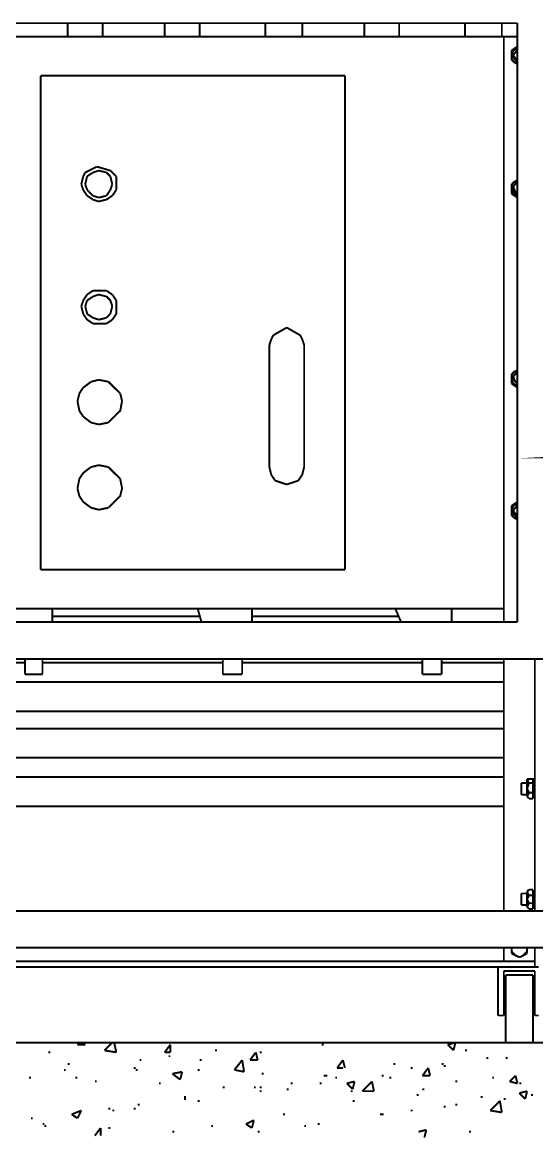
# Model space of a CAD drawing. Header units: metres. Extents: x -593 to 248, y 430 to 1024.
# Drawn here: x -222.55 to -211.29, y 566.38 to 590.67 of the extents above; entities that cross this region are included whole.
import ezdxf

# ---------------------------------------------------------------- set-up
doc = ezdxf.new("R2010")
doc.units = ezdxf.units.M
doc.header["$MEASUREMENT"] = 0
for name, color, linetype in [('C00-00-00-BLACK', 7, 'Continuous'), ('C00-FF-00', 3, 'Continuous'), ('CFF-00-00', 1, 'Continuous')]:
    doc.layers.add(name, color=color, linetype=linetype)

msp = doc.modelspace()

# ---------------------------------------------------------------- linework, layer by layer
at = {"layer": 'C00-00-00-BLACK', "const_width": 0.0423}
for points in [[(-224.18, 590.646), (-211.711, 590.646)], [(-221.551, 590.646), (-221.551, 590.349)], [(-220.789, 590.646), (-220.789, 590.349)], [(-219.432, 590.646), (-219.432, 590.349)], [(-218.667, 590.646), (-218.667, 590.349)], [(-217.225, 590.646), (-217.225, 590.349)], [(-216.421, 590.646), (-216.421, 590.349)], [(-215.063, 590.646), (-215.063, 590.349)], [(-214.299, 590.646), (-214.299, 590.349)], [(-212.857, 590.646), (-212.857, 590.349)], [(-212.052, 590.646), (-212.052, 590.349)], [(-211.711, 590.646), (-211.711, 577.546)], [(-224.18, 590.349), (-211.711, 590.349)], [(-212.009, 590.349), (-212.009, 577.546)], [(-211.711, 590.134), (-211.839, 590.05)], [(-211.796, 590.05), (-211.839, 589.965)], [(-211.839, 590.05), (-211.839, 589.838)], [(-211.711, 590.092), (-211.796, 590.05)], [(-211.711, 590.05), (-211.796, 589.965)], [(-211.839, 589.965), (-211.839, 589.881)], [(-211.839, 589.881), (-211.796, 589.795)], [(-211.839, 589.838), (-211.711, 589.754)], [(-211.796, 589.965), (-211.796, 589.881)], [(-211.796, 589.923), (-211.753, 589.881)], [(-211.796, 589.881), (-211.711, 589.795)], [(-211.796, 589.795), (-211.711, 589.754)], [(-211.753, 589.881), (-211.711, 589.838)], [(-222.146, 589.499), (-222.146, 578.691)], [(-222.146, 589.499), (-215.486, 589.499)], [(-215.486, 589.499), (-215.486, 578.691)], [(-221.169, 587.38), (-221.212, 587.296)], [(-220.916, 587.508), (-221.169, 587.38)], [(-221, 587.38), (-221.128, 587.296)], [(-220.873, 587.422), (-221, 587.38)], [(-220.619, 587.422), (-220.916, 587.508)], [(-220.704, 587.38), (-220.873, 587.422)], [(-220.619, 587.296), (-220.704, 587.38)], [(-220.577, 587.38), (-220.619, 587.422)], [(-220.49, 587.296), (-220.577, 587.38)], [(-221.212, 587.296), (-221.255, 587.126)], [(-221.255, 587.126), (-221.212, 586.999)], [(-221.128, 587.296), (-221.169, 587.126)], [(-221.169, 587.126), (-221.128, 586.999)], [(-220.577, 587.126), (-220.619, 587.296)], [(-220.619, 586.999), (-220.577, 587.126)], [(-220.49, 587.126), (-220.49, 587.296)], [(-220.49, 586.999), (-220.49, 587.126)], [(-211.711, 587.212), (-211.839, 587.126)], [(-211.796, 587.169), (-211.839, 587.083)], [(-211.839, 587.126), (-211.839, 586.915)], [(-211.839, 587.083), (-211.839, 586.999)], [(-211.711, 587.212), (-211.796, 587.169)], [(-211.711, 587.169), (-211.796, 587.083)], [(-211.796, 587.083), (-211.796, 586.957)], [(-221.212, 586.999), (-221.128, 586.873)], [(-221.128, 586.999), (-221, 586.873)], [(-221.128, 586.873), (-221, 586.787)], [(-221, 586.873), (-220.873, 586.83)], [(-220.873, 586.83), (-220.704, 586.873)], [(-220.704, 586.873), (-220.619, 586.999)], [(-220.704, 586.787), (-220.577, 586.873)], [(-220.577, 586.873), (-220.49, 586.999)], [(-211.839, 586.999), (-211.796, 586.915)], [(-211.839, 586.915), (-211.711, 586.83)], [(-211.796, 587.042), (-211.753, 586.957)], [(-211.796, 586.957), (-211.711, 586.915)], [(-211.796, 586.915), (-211.711, 586.873)], [(-211.753, 586.957), (-211.711, 586.915)], [(-221, 586.787), (-220.873, 586.746)], [(-220.873, 586.746), (-220.704, 586.787)], [(-221.128, 584.71), (-221.212, 584.583)], [(-221, 584.796), (-221.128, 584.71)], [(-221, 584.668), (-221.128, 584.583)], [(-220.873, 584.796), (-221, 584.796)], [(-220.873, 584.71), (-221, 584.668)], [(-220.704, 584.796), (-220.873, 584.796)], [(-220.704, 584.668), (-220.873, 584.71)], [(-220.577, 584.71), (-220.704, 584.796)], [(-220.619, 584.583), (-220.704, 584.668)], [(-220.49, 584.583), (-220.577, 584.71)], [(-221.212, 584.583), (-221.255, 584.457)], [(-221.255, 584.457), (-221.212, 584.287)], [(-221.128, 584.583), (-221.169, 584.457)], [(-221.169, 584.457), (-221.128, 584.287)], [(-220.577, 584.457), (-220.619, 584.583)], [(-220.619, 584.287), (-220.577, 584.457)], [(-220.49, 584.457), (-220.49, 584.583)], [(-220.49, 584.287), (-220.49, 584.457)], [(-221.212, 584.287), (-221.128, 584.16)], [(-221.128, 584.287), (-221, 584.203)], [(-221.128, 584.16), (-221, 584.075)], [(-221, 584.203), (-220.873, 584.16)], [(-220.873, 584.16), (-220.704, 584.203)], [(-220.704, 584.203), (-220.619, 584.287)], [(-220.704, 584.075), (-220.577, 584.16)], [(-220.577, 584.16), (-220.49, 584.287)], [(-221, 584.075), (-220.873, 584.075)], [(-220.873, 584.075), (-220.704, 584.075)], [(-216.76, 583.988), (-217.056, 583.819)], [(-216.463, 583.819), (-216.76, 583.988)], [(-217.097, 583.735), (-217.14, 583.608)], [(-217.056, 583.819), (-217.097, 583.735)], [(-216.421, 583.735), (-216.463, 583.819)], [(-216.378, 583.608), (-216.421, 583.735)], [(-217.14, 583.608), (-217.14, 580.937)], [(-216.378, 580.937), (-216.378, 583.608)], [(-211.711, 583.057), (-211.839, 582.973)], [(-211.796, 583.014), (-211.839, 582.93)], [(-211.839, 582.973), (-211.839, 582.76)], [(-211.711, 583.057), (-211.796, 583.014)], [(-211.711, 583.014), (-211.796, 582.93)], [(-221.043, 582.803), (-221.212, 582.676)], [(-220.873, 582.846), (-221.043, 582.803)], [(-220.662, 582.803), (-220.873, 582.846)], [(-220.535, 582.676), (-220.662, 582.803)], [(-211.839, 582.93), (-211.839, 582.846)], [(-211.839, 582.846), (-211.796, 582.76)], [(-211.839, 582.76), (-211.711, 582.676)], [(-211.796, 582.93), (-211.796, 582.846)], [(-211.796, 582.887), (-211.753, 582.803)], [(-211.796, 582.846), (-211.711, 582.76)], [(-211.796, 582.76), (-211.711, 582.718)], [(-211.753, 582.803), (-211.711, 582.76)], [(-221.297, 582.55), (-221.339, 582.38)], [(-221.212, 582.676), (-221.297, 582.55)], [(-220.404, 582.55), (-220.535, 582.676)], [(-220.363, 582.38), (-220.404, 582.55)], [(-221.339, 582.38), (-221.297, 582.168)], [(-220.404, 582.168), (-220.363, 582.38)], [(-221.297, 582.168), (-221.212, 582.041)], [(-221.212, 582.041), (-221.043, 581.911)], [(-220.662, 581.911), (-220.535, 582.041)], [(-220.535, 582.041), (-220.404, 582.168)], [(-221.043, 581.911), (-220.873, 581.869)], [(-220.873, 581.869), (-220.662, 581.911)], [(-221.212, 580.81), (-221.297, 580.684)], [(-221.043, 580.937), (-221.212, 580.81)], [(-220.873, 580.98), (-221.043, 580.937)], [(-220.662, 580.937), (-220.873, 580.98)], [(-220.535, 580.81), (-220.662, 580.937)], [(-220.404, 580.684), (-220.535, 580.81)], [(-217.14, 580.937), (-217.097, 580.768)], [(-217.097, 580.768), (-217.013, 580.641)], [(-216.505, 580.641), (-216.421, 580.768)], [(-216.421, 580.768), (-216.378, 580.937)], [(-221.297, 580.684), (-221.339, 580.471)], [(-220.363, 580.471), (-220.404, 580.684)], [(-217.013, 580.641), (-216.886, 580.599)], [(-216.886, 580.599), (-216.76, 580.557)], [(-216.76, 580.557), (-216.633, 580.599)], [(-216.633, 580.599), (-216.505, 580.641)], [(-221.339, 580.471), (-221.297, 580.302)], [(-221.297, 580.302), (-221.212, 580.175)], [(-220.535, 580.175), (-220.404, 580.302)], [(-220.404, 580.302), (-220.363, 580.471)], [(-221.212, 580.175), (-221.043, 580.048)], [(-221.043, 580.048), (-220.873, 580.004)], [(-220.873, 580.004), (-220.662, 580.048)], [(-220.662, 580.048), (-220.535, 580.175)], [(-211.711, 580.175), (-211.839, 580.091)], [(-211.796, 580.091), (-211.839, 580.004)], [(-211.839, 580.091), (-211.839, 579.876)], [(-211.711, 580.134), (-211.796, 580.091)], [(-211.711, 580.091), (-211.796, 580.004)], [(-211.839, 580.004), (-211.839, 579.919)], [(-211.839, 579.919), (-211.796, 579.835)], [(-211.839, 579.876), (-211.711, 579.792)], [(-211.796, 580.004), (-211.796, 579.919)], [(-211.796, 579.962), (-211.753, 579.919)], [(-211.796, 579.919), (-211.711, 579.835)], [(-211.796, 579.835), (-211.711, 579.792)], [(-211.753, 579.919), (-211.711, 579.876)], [(-222.146, 578.691), (-215.486, 578.691)], [(-223.843, 577.842), (-212.009, 577.842)], [(-221.89, 577.842), (-221.89, 577.546)], [(-218.624, 577.546), (-218.709, 577.842)], [(-217.522, 577.842), (-217.522, 577.546)], [(-214.256, 577.546), (-214.384, 577.842)], [(-213.153, 577.842), (-213.153, 577.546)], [(-218.667, 577.673), (-221.89, 577.673)], [(-214.299, 577.673), (-217.522, 577.673)], [(-224.18, 577.546), (-211.711, 577.546)], [(-224.945, 576.741), (-210.907, 576.741)], [(-222.485, 576.657), (-223.546, 576.657)], [(-222.485, 576.741), (-222.485, 576.402)], [(-222.104, 576.741), (-222.104, 576.402)], [(-218.158, 576.657), (-222.104, 576.657)], [(-218.158, 576.741), (-218.158, 576.402)], [(-217.735, 576.741), (-217.735, 576.402)], [(-213.79, 576.657), (-217.735, 576.657)], [(-213.79, 576.741), (-213.79, 576.402)], [(-213.367, 576.741), (-213.367, 576.402)], [(-212.009, 576.657), (-213.367, 576.657)], [(-212.009, 576.741), (-212.009, 571.23)], [(-211.33, 571.23), (-211.33, 576.741)], [(-222.485, 576.402), (-222.104, 576.402)], [(-218.158, 576.402), (-217.735, 576.402)], [(-213.79, 576.402), (-213.367, 576.402)], [(-211.626, 573.773), (-211.626, 574.029)], [(-211.626, 574.029), (-211.5, 574.029)], [(-211.5, 573.73), (-211.5, 574.115)], [(-211.457, 574.115), (-211.5, 574.072)], [(-211.457, 574.115), (-211.5, 574.115)], [(-211.5, 574.072), (-211.457, 574.029)], [(-211.457, 574.029), (-211.5, 573.9)], [(-211.457, 574.115), (-211.373, 574.115)], [(-211.373, 574.029), (-211.457, 574.029)], [(-211.373, 574.072), (-211.373, 574.115)], [(-211.373, 574.115), (-211.33, 574.115)], [(-211.373, 573.73), (-211.373, 574.115)], [(-211.373, 574.072), (-211.33, 574.072)], [(-211.373, 574.029), (-211.373, 574.072)], [(-211.373, 573.9), (-211.373, 574.029)], [(-211.5, 573.773), (-211.626, 573.773)], [(-211.5, 573.9), (-211.457, 573.816)], [(-211.457, 573.816), (-211.5, 573.73)], [(-211.457, 573.687), (-211.5, 573.73)], [(-211.5, 573.73), (-211.457, 573.687)], [(-211.373, 573.816), (-211.457, 573.816)], [(-211.373, 573.816), (-211.373, 573.9)], [(-211.373, 573.73), (-211.373, 573.816)], [(-211.373, 573.73), (-211.33, 573.73)], [(-211.373, 573.687), (-211.373, 573.73)], [(-211.373, 573.687), (-211.373, 573.73)], [(-223.546, 573.519), (-212.009, 573.519)], [(-211.457, 573.687), (-211.373, 573.687)], [(-211.5, 571.611), (-211.626, 571.611)], [(-211.626, 571.611), (-211.626, 571.357)], [(-211.457, 571.696), (-211.5, 571.653)], [(-211.457, 571.696), (-211.5, 571.653)], [(-211.5, 571.653), (-211.457, 571.569)], [(-211.5, 571.314), (-211.5, 571.653)], [(-211.457, 571.569), (-211.5, 571.484)], [(-211.457, 571.696), (-211.373, 571.696)], [(-211.373, 571.569), (-211.457, 571.569)], [(-211.373, 571.653), (-211.373, 571.696)], [(-211.373, 571.696), (-211.373, 571.653)], [(-211.373, 571.653), (-211.33, 571.653)], [(-211.373, 571.569), (-211.373, 571.653)], [(-211.373, 571.314), (-211.373, 571.653)], [(-211.373, 571.484), (-211.373, 571.569)], [(-211.5, 571.357), (-211.626, 571.357)], [(-211.5, 571.484), (-211.457, 571.4)], [(-211.457, 571.4), (-211.5, 571.314)], [(-211.457, 571.273), (-211.5, 571.314)], [(-211.5, 571.314), (-211.457, 571.273)], [(-211.373, 571.4), (-211.457, 571.4)], [(-211.373, 571.273), (-211.457, 571.273)], [(-211.373, 571.4), (-211.373, 571.484)], [(-211.373, 571.314), (-211.373, 571.4)], [(-211.373, 571.314), (-211.33, 571.314)], [(-211.373, 571.273), (-211.373, 571.314)], [(-211.373, 571.314), (-211.373, 571.273)], [(-223.546, 571.23), (-198.99, 571.23)], [(-223.546, 570.426), (-198.225, 570.426)], [(-198.225, 570.426), (-223.546, 570.426)], [(-212.009, 570.426), (-212.009, 570.129)], [(-211.839, 570.426), (-211.839, 570.299)], [(-211.839, 570.426), (-211.839, 570.341)], [(-211.839, 570.341), (-211.753, 570.256)], [(-211.584, 570.256), (-211.5, 570.341)], [(-211.5, 570.299), (-211.5, 570.426)], [(-211.5, 570.341), (-211.5, 570.426)], [(-211.33, 570.426), (-211.33, 570.002)], [(-223.546, 570.129), (-211.33, 570.129)], [(-211.839, 570.299), (-211.669, 570.215)], [(-211.753, 570.256), (-211.669, 570.215)], [(-211.669, 570.215), (-211.5, 570.299)], [(-211.669, 570.215), (-211.584, 570.256)], [(-223.546, 570.002), (-211.245, 570.002)], [(-212.136, 570.002), (-212.136, 568.942)], [(-212.009, 569.917), (-211.33, 569.917)], [(-212.009, 569.917), (-212.009, 568.942)], [(-211.968, 569.83), (-211.373, 569.83)], [(-211.968, 569.83), (-211.968, 568.349)], [(-211.373, 569.83), (-211.373, 568.349)], [(-211.33, 569.917), (-211.33, 568.942)], [(-212.136, 568.942), (-212.009, 568.942)], [(-211.33, 568.942), (-211.245, 568.942)], [(-191.992, 568.349), (-282.284, 568.349)], [(-221.977, 568.137), (-221.931, 568.137)], [(-221.339, 568.306), (-221.297, 568.349)], [(-221.339, 568.306), (-221.169, 568.306)], [(-221.169, 568.306), (-221.212, 568.349)], [(-220.746, 568.179), (-220.577, 568.349)], [(-220.746, 568.179), (-220.49, 568.137)], [(-220.49, 568.137), (-220.535, 568.349)], [(-219.432, 568.137), (-219.305, 568.306)], [(-219.432, 568.137), (-219.305, 568.137)], [(-219.305, 568.137), (-219.305, 568.306)], [(-218.328, 568.179), (-218.286, 568.179)], [(-217.563, 567.967), (-217.436, 568.137)], [(-217.395, 567.967), (-217.436, 568.137)], [(-217.352, 568.137), (-217.31, 568.137)], [(-215.995, 568.306), (-215.952, 568.306)], [(-213.237, 568.306), (-213.068, 568.349)], [(-213.237, 568.306), (-213.11, 568.179)], [(-213.11, 568.179), (-213.068, 568.349)], [(-212.857, 568.179), (-212.814, 568.179)], [(-221.551, 567.883), (-221.508, 567.883)], [(-219.981, 567.967), (-219.94, 567.967)], [(-219.346, 568.053), (-219.305, 568.053)], [(-218.667, 567.967), (-218.624, 567.967)], [(-217.905, 567.753), (-217.735, 567.967)], [(-217.693, 567.711), (-217.735, 567.967)], [(-217.563, 567.967), (-217.395, 567.967)], [(-215.656, 567.796), (-215.529, 567.967)], [(-215.486, 567.796), (-215.529, 567.967)], [(-214.425, 567.883), (-214.384, 567.883)], [(-213.367, 567.883), (-213.326, 567.883)], [(-212.391, 568.01), (-212.348, 568.01)], [(-211.968, 568.01), (-211.925, 568.01)], [(-221.635, 567.753), (-221.594, 567.753)], [(-220.108, 567.796), (-220.067, 567.796)], [(-220.067, 567.753), (-220.024, 567.753)], [(-219.262, 567.668), (-219.048, 567.711)], [(-219.262, 567.668), (-219.092, 567.541)], [(-219.092, 567.541), (-219.048, 567.711)], [(-218.709, 567.753), (-218.667, 567.753)], [(-217.905, 567.753), (-217.693, 567.711)], [(-217.31, 567.668), (-217.267, 567.668)], [(-215.656, 567.796), (-215.529, 567.796)], [(-214.045, 567.796), (-214.002, 567.796)], [(-213.79, 567.627), (-213.663, 567.796)], [(-213.622, 567.627), (-213.663, 567.796)], [(-213.326, 567.84), (-213.28, 567.84)], [(-222.4, 567.584), (-222.357, 567.584)], [(-221.382, 567.584), (-221.339, 567.584)], [(-220.958, 567.5), (-220.916, 567.5)], [(-219.558, 567.457), (-219.516, 567.457)], [(-216.674, 567.457), (-216.633, 567.457)], [(-216.037, 567.457), (-215.995, 567.457)], [(-215.952, 567.627), (-215.909, 567.627)], [(-215.909, 567.627), (-215.868, 567.627)], [(-215.698, 567.584), (-215.656, 567.584)], [(-215.444, 567.457), (-215.275, 567.5)], [(-215.444, 567.457), (-215.317, 567.33)], [(-215.317, 567.33), (-215.275, 567.5)], [(-215.106, 567.288), (-214.894, 567.5)], [(-214.851, 567.288), (-214.894, 567.5)], [(-214.68, 567.627), (-214.637, 567.627)], [(-214.511, 567.584), (-214.468, 567.584)], [(-213.79, 567.627), (-213.622, 567.627)], [(-213.068, 567.5), (-213.026, 567.5)], [(-212.264, 567.584), (-212.222, 567.584)], [(-211.883, 567.5), (-211.753, 567.627)], [(-211.883, 567.5), (-211.711, 567.457)], [(-211.711, 567.457), (-211.753, 567.627)], [(-211.669, 567.457), (-211.626, 567.457)], [(-219.006, 567.161), (-218.963, 567.161)], [(-218.158, 567.372), (-218.117, 567.372)], [(-217.479, 567.372), (-217.436, 567.372)], [(-217.352, 567.372), (-217.31, 567.372)], [(-217.352, 567.288), (-217.31, 567.288)], [(-216.76, 567.33), (-216.717, 567.33)], [(-215.359, 567.288), (-215.317, 567.288)], [(-215.106, 567.288), (-214.851, 567.288)], [(-213.918, 567.204), (-213.875, 567.204)], [(-213.79, 567.33), (-213.749, 567.33)], [(-212.518, 567.161), (-212.475, 567.161)], [(-211.669, 567.245), (-211.5, 567.288)], [(-211.669, 567.245), (-211.541, 567.118)], [(-211.541, 567.118), (-211.5, 567.288)], [(-211.414, 567.204), (-211.373, 567.204)], [(-220.662, 566.907), (-220.619, 566.907)], [(-220.108, 566.907), (-220.067, 566.907)], [(-220.024, 566.991), (-219.981, 566.991)], [(-219.006, 567.118), (-218.963, 567.118)], [(-218.709, 567.075), (-218.667, 567.075)], [(-215.317, 567.075), (-215.275, 567.075)], [(-213.326, 566.949), (-213.28, 566.949)], [(-213.068, 566.991), (-213.026, 566.991)], [(-212.306, 566.865), (-212.095, 567.075)], [(-212.052, 566.822), (-212.095, 567.075)], [(-212.009, 567.118), (-211.968, 567.118)], [(-222.357, 566.695), (-222.316, 566.695)], [(-221.466, 566.779), (-221.255, 566.865)], [(-221.466, 566.779), (-221.339, 566.695)], [(-221.424, 566.738), (-221.382, 566.738)], [(-221.339, 566.695), (-221.255, 566.865)], [(-220.577, 566.865), (-220.535, 566.865)], [(-216.844, 566.779), (-216.801, 566.779)], [(-214.722, 566.779), (-214.68, 566.779)], [(-214.68, 566.779), (-214.637, 566.779)], [(-214.045, 566.865), (-214.002, 566.865)], [(-212.306, 566.865), (-212.052, 566.822)], [(-222.104, 566.568), (-222.061, 566.568)], [(-222.061, 566.526), (-222.019, 566.526)], [(-220.958, 566.313), (-220.832, 566.483)], [(-220.832, 566.313), (-220.832, 566.483)], [(-220.662, 566.483), (-220.619, 566.483)], [(-218.413, 566.526), (-218.37, 566.526)], [(-217.651, 566.568), (-217.479, 566.652)], [(-217.651, 566.568), (-217.522, 566.483)], [(-217.522, 566.483), (-217.479, 566.652)], [(-216.378, 566.526), (-216.337, 566.526)], [(-216.079, 566.568), (-216.037, 566.568)], [(-213.875, 566.399), (-213.706, 566.442)], [(-213.749, 566.272), (-213.706, 566.442)], [(-219.262, 566.399), (-219.219, 566.399)], [(-217.395, 566.399), (-217.352, 566.399)], [(-217.395, 566.399), (-217.352, 566.399)], [(-212.771, 566.399), (-212.73, 566.399)]]:
    msp.add_lwpolyline(points, dxfattribs=at)
at = {"layer": 'C00-FF-00', "const_width": 0.0423}
for points in [[(-212.009, 576.234), (-223.546, 576.234)], [(-212.009, 575.596), (-223.546, 575.596)], [(-212.009, 575.214), (-223.546, 575.214)], [(-212.009, 574.58), (-223.546, 574.58)], [(-212.009, 574.156), (-223.546, 574.156)]]:
    msp.add_lwpolyline(points, dxfattribs=at)
at = {"layer": 'CFF-00-00', "const_width": 0.0423}
msp.add_lwpolyline([(-210.907, 581.149), (-206.962, 581.36), (-206.962, 581.149), (-210.907, 581.149)], close=True, dxfattribs=at)

doc.saveas('drawing.dxf')
